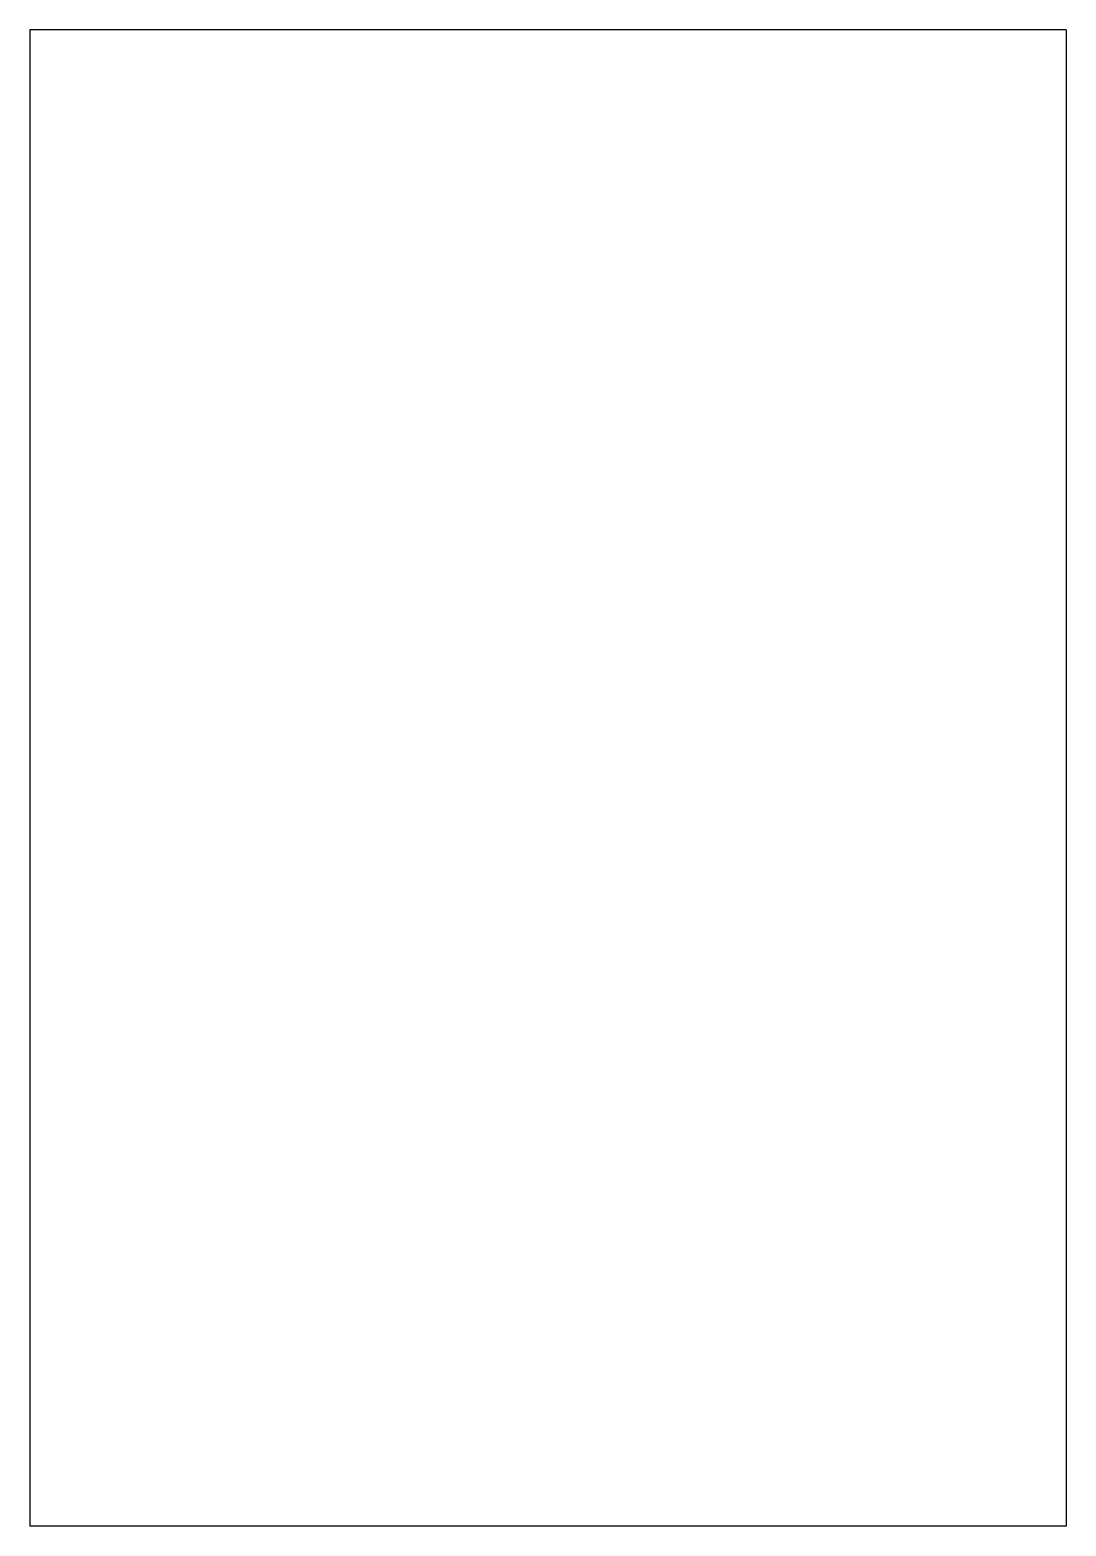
# Model space of a CAD drawing. Header units: millimetres. Extents: x 0 to 18, y -26 to 0.
import ezdxf

# ---------------------------------------------------------------- set-up
doc = ezdxf.new("R2010")
doc.units = ezdxf.units.MM
doc.layers.add('DXF_tmp', color=7, linetype='CONTINUOUS')

msp = doc.modelspace()

# ---------------------------------------------------------------- linework, layer by layer
at = {"layer": 'DXF_tmp'}
for p, q in [((18, 0), (0, 0)), ((0, 0), (0, -26)), ((18, 0), (18, -26)), ((18, -26), (0, -26))]:
    msp.add_line(p, q, dxfattribs=at)

doc.saveas('drawing.dxf')
